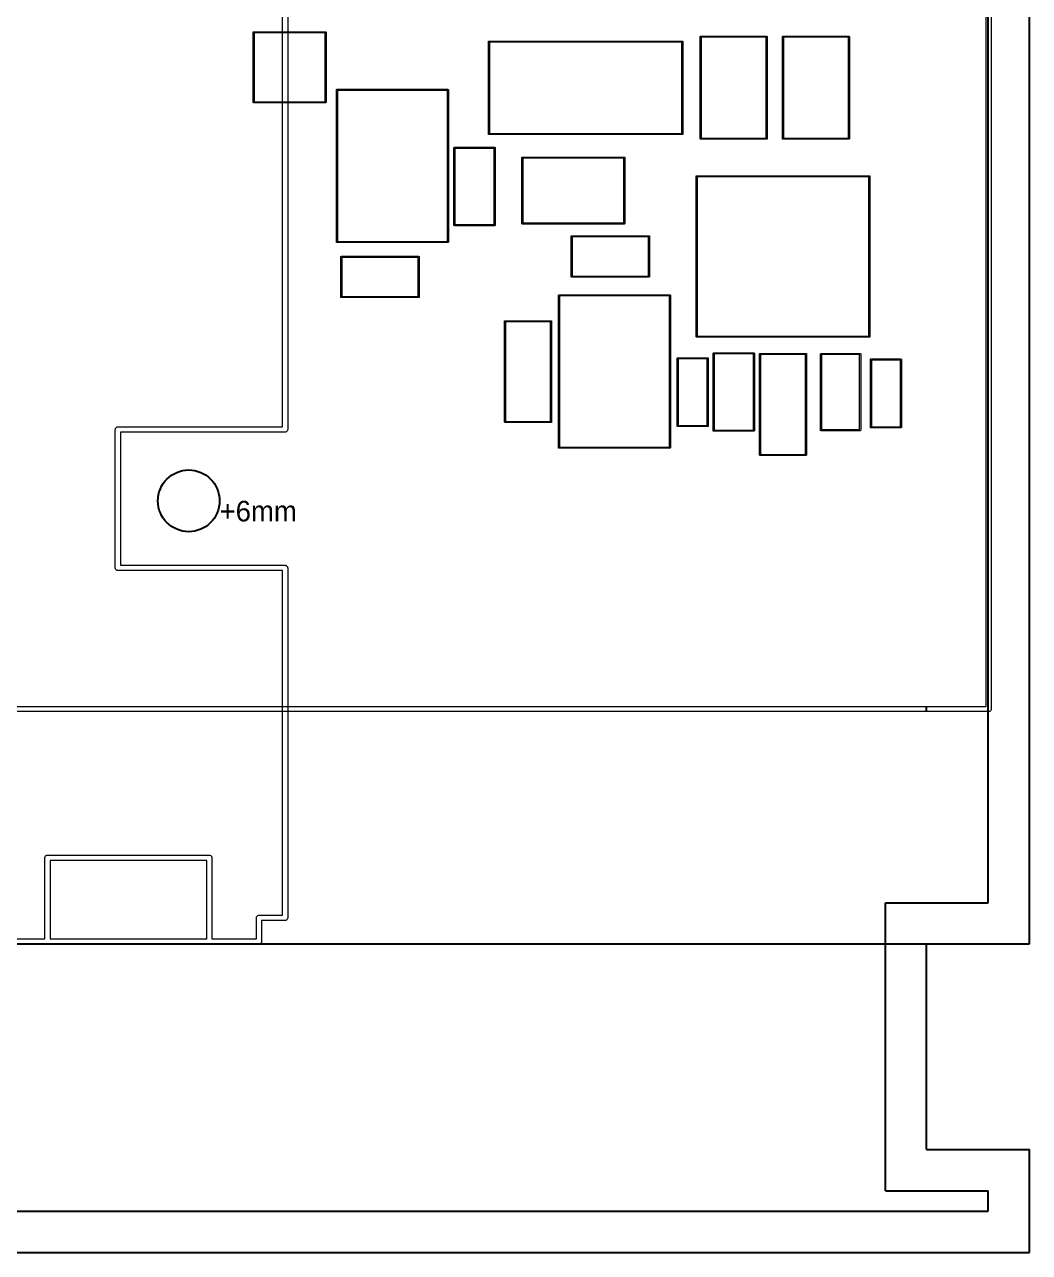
# Model space of a CAD drawing. Header units: millimetres. Extents: x -66 to 66, y -58 to 43.
# Drawn here: x 17.1 to 66, y -58 to 1.7 of the extents above; entities that cross this region are included whole.
import ezdxf

# ---------------------------------------------------------------- set-up
doc = ezdxf.new("R2010")
doc.units = ezdxf.units.MM
doc.layers.get('0').update_dxf_attribs({"lineweight": 25, "true_color": 0xffffff})
for name, color, linetype, lineweight, true_color in [('cotes', 30, 'Continuous', 25, 0xff7f00), ('extrude', 94, 'Continuous', 25, 0x008000), ('PCB', 1, 'Continuous', 5, 0xff0000)]:
    doc.layers.add(name, color=color, linetype=linetype, lineweight=lineweight, true_color=true_color)
doc.styles.add('textstyle1', font='')
doc.styles.get('textstyle1').set_extended_font_data('URW Bookman L')

msp = doc.modelspace()

# ---------------------------------------------------------------- linework, layer by layer
for p, q in [((66, -43), (66, 43)), ((61, -31.697), (61, -31.443)), ((-66, -43), (66, -43)), ((61, -53), (61, -43)), ((61, -53), (66, -53)), ((66, -58), (66, -53)), ((-66, -58), (66, -58))]:
    msp.add_line(p, q)
msp.add_circle((25.115805, -21.45), 1.5)
at = {"layer": 'extrude'}
for p, q in [((64, -41), (64, 41)), ((59, -41), (64, -41)), ((59, -55), (59, -41)), ((59, -55), (64, -55)), ((64, -56), (64, -55)), ((-64, -56), (64, -56))]:
    msp.add_line(p, q, dxfattribs=at)
at = {"layer": 'PCB'}
for p, q in [((63.890305, -31.443), (63.890305, 19.9095)), ((63.890305, -31.443), (63.890305, 19.9095)), ((64.144305, 20.0303), (64.144305, -31.5638)), ((64.144305, 20.0303), (64.144305, -31.5638)), ((29.925805, 16.1758), (29.925805, -17.9748)), ((29.671805, -17.854), (29.671805, 16.055)), ((28.242205, 1.3365), (28.242305, 1.33772)), ((28.242305, 1.33528), (28.242205, 1.3365)), ((28.242305, 1.33772), (28.242705, 1.3414)), ((28.242305, 1.33772), (28.242305, 1.33772)), ((28.242305, -2.06228), (28.242305, 1.33528)), ((28.242705, 1.3414), (28.244105, 1.34611)), ((28.244105, 1.34611), (28.246405, 1.35046)), ((28.246405, 1.35046), (28.249505, 1.35426)), ((28.249505, 1.35426), (28.253305, 1.35739)), ((28.253305, 1.35739), (28.257705, 1.35971)), ((28.257705, 1.35971), (28.262405, 1.36114)), ((28.262405, 1.36114), (28.267305, 1.36162)), ((28.267305, 1.36162), (28.268505, 1.3615)), ((28.268505, 1.3615), (31.766105, 1.3615)), ((31.742305, 1.3115), (28.292305, 1.3115)), ((28.292305, 1.3115), (28.292305, -2.0385)), ((31.742305, -2.0385), (31.742305, 1.3115)), ((31.766105, 1.3615), (31.767305, 1.36162)), ((31.767305, 1.36162), (31.768505, 1.3615)), ((31.768505, 1.3615), (31.768505, 1.3615)), ((31.768505, 1.3615), (31.772205, 1.36114)), ((31.772205, 1.36114), (31.776905, 1.35971)), ((31.776905, 1.35971), (31.781305, 1.35739)), ((31.781305, 1.35739), (31.785105, 1.35426)), ((31.785105, 1.35426), (31.788205, 1.35046)), ((31.788205, 1.35046), (31.790505, 1.34611)), ((31.790505, 1.34611), (31.791905, 1.3414)), ((31.791905, 1.3414), (31.792405, 1.3365)), ((31.792405, 1.3365), (31.792305, 1.33528)), ((31.792305, 1.33528), (31.792305, -2.06228)), ((39.692205, 0.8865), (39.692305, 0.88772)), ((39.692305, 0.88528), (39.692205, 0.8865)), ((39.692305, 0.88772), (39.692705, 0.8914)), ((39.692305, 0.88772), (39.692305, 0.88772)), ((39.692305, -3.61228), (39.692305, 0.88528)), ((39.692705, 0.8914), (39.694105, 0.89611)), ((39.694105, 0.89611), (39.696405, 0.90046)), ((39.696405, 0.90046), (39.699505, 0.90426)), ((39.699505, 0.90426), (39.703305, 0.90739)), ((39.703305, 0.90739), (39.707705, 0.90971)), ((39.707705, 0.90971), (39.712405, 0.91114)), ((39.712405, 0.91114), (39.717305, 0.91162)), ((39.717305, 0.91162), (39.718505, 0.9115)), ((39.718505, 0.9115), (49.116105, 0.9115)), ((49.092305, 0.8615), (39.742305, 0.8615)), ((39.742305, 0.8615), (39.742305, -3.5885)), ((49.092305, -3.5885), (49.092305, 0.8615)), ((49.116105, 0.9115), (49.117305, 0.91162)), ((49.117305, 0.91162), (49.118505, 0.9115)), ((49.118505, 0.9115), (49.118505, 0.9115)), ((49.118505, 0.9115), (49.122205, 0.91114)), ((49.122205, 0.91114), (49.126905, 0.90971)), ((49.126905, 0.90971), (49.131305, 0.90739)), ((49.131305, 0.90739), (49.135105, 0.90426)), ((49.135105, 0.90426), (49.138205, 0.90046)), ((49.138205, 0.90046), (49.140505, 0.89611)), ((49.140505, 0.89611), (49.141905, 0.8914)), ((49.141905, 0.8914), (49.142405, 0.8865)), ((49.142405, 0.8865), (49.142305, 0.88528)), ((49.142305, 0.88528), (49.142305, -3.61228)), ((49.992205, 1.1165), (49.992305, 1.11772)), ((49.992305, 1.11528), (49.992205, 1.1165)), ((49.992305, 1.11772), (49.992705, 1.1214)), ((49.992305, 1.11772), (49.992305, 1.11772)), ((49.992305, -3.84228), (49.992305, 1.11528)), ((49.992705, 1.1214), (49.994105, 1.12611)), ((49.994105, 1.12611), (49.996405, 1.13046)), ((49.996405, 1.13046), (49.999505, 1.13426)), ((49.999505, 1.13426), (50.003305, 1.13739)), ((50.003305, 1.13739), (50.007705, 1.13971)), ((50.007705, 1.13971), (50.012405, 1.14114)), ((50.012405, 1.14114), (50.017305, 1.14162)), ((50.017305, 1.14162), (50.018505, 1.1415)), ((50.018505, 1.1415), (53.216105, 1.1415)), ((53.192305, 1.0915), (50.042305, 1.0915)), ((50.042305, 1.0915), (50.042305, -3.8185)), ((53.192305, -3.8185), (53.192305, 1.0915)), ((53.216105, 1.1415), (53.217305, 1.14162)), ((53.217305, 1.14162), (53.218505, 1.1415)), ((53.218505, 1.1415), (53.218505, 1.1415)), ((53.218505, 1.1415), (53.222205, 1.14114)), ((53.222205, 1.14114), (53.226905, 1.13971)), ((53.226905, 1.13971), (53.231305, 1.13739)), ((53.231305, 1.13739), (53.235105, 1.13426)), ((53.235105, 1.13426), (53.238205, 1.13046)), ((53.238205, 1.13046), (53.240505, 1.12611)), ((53.240505, 1.12611), (53.241905, 1.1214)), ((53.241905, 1.1214), (53.242405, 1.1165)), ((53.242405, 1.1165), (53.242305, 1.11528)), ((53.242305, 1.11528), (53.242305, -3.84228)), ((53.992205, 1.1165), (53.992305, 1.11772)), ((53.992305, 1.11528), (53.992205, 1.1165)), ((53.992305, 1.11772), (53.992705, 1.1214)), ((53.992305, 1.11772), (53.992305, 1.11772)), ((53.992305, -3.84228), (53.992305, 1.11528)), ((53.992705, 1.1214), (53.994105, 1.12611)), ((53.994105, 1.12611), (53.996405, 1.13046)), ((53.996405, 1.13046), (53.999505, 1.13426)), ((53.999505, 1.13426), (54.003305, 1.13739)), ((54.003305, 1.13739), (54.007705, 1.13971)), ((54.007705, 1.13971), (54.012405, 1.14114)), ((54.012405, 1.14114), (54.017305, 1.14162)), ((54.017305, 1.14162), (54.018505, 1.1415)), ((54.018505, 1.1415), (57.216105, 1.1415)), ((57.192305, 1.0915), (54.042305, 1.0915)), ((54.042305, 1.0915), (54.042305, -3.8185)), ((57.192305, -3.8185), (57.192305, 1.0915)), ((57.216105, 1.1415), (57.217305, 1.14162)), ((57.217305, 1.14162), (57.218505, 1.1415)), ((57.218505, 1.1415), (57.218505, 1.1415)), ((57.218505, 1.1415), (57.222205, 1.14114)), ((57.222205, 1.14114), (57.226905, 1.13971)), ((57.226905, 1.13971), (57.231305, 1.13739)), ((57.231305, 1.13739), (57.235105, 1.13426)), ((57.235105, 1.13426), (57.238205, 1.13046)), ((57.238205, 1.13046), (57.240505, 1.12611)), ((57.240505, 1.12611), (57.241905, 1.1214)), ((57.241905, 1.1214), (57.242405, 1.1165)), ((57.242405, 1.1165), (57.242305, 1.11528)), ((57.242305, 1.11528), (57.242305, -3.84228)), ((32.292205, -1.4635), (32.292305, -1.46228)), ((32.292305, -1.46472), (32.292205, -1.4635)), ((32.292305, -1.46228), (32.292705, -1.4586)), ((32.292305, -8.86228), (32.292305, -1.46472)), ((32.292705, -1.4586), (32.294105, -1.45389)), ((32.294105, -1.45389), (32.296405, -1.44954)), ((32.296405, -1.44954), (32.299505, -1.44574)), ((32.299505, -1.44574), (32.303305, -1.44261)), ((32.303305, -1.44261), (32.307705, -1.44029)), ((32.307705, -1.44029), (32.312405, -1.43886)), ((32.312405, -1.43886), (32.317305, -1.43838)), ((32.317305, -1.43838), (32.318505, -1.4385)), ((32.318505, -1.4385), (37.716105, -1.4385)), ((37.692305, -1.4885), (32.342305, -1.4885)), ((32.342305, -1.4885), (32.342305, -8.8385)), ((37.692305, -8.8385), (37.692305, -1.4885)), ((37.716105, -1.4385), (37.717305, -1.43838)), ((37.717305, -1.43838), (37.722205, -1.43886)), ((37.722205, -1.43886), (37.726905, -1.44029)), ((37.726905, -1.44029), (37.731305, -1.44261)), ((37.731305, -1.44261), (37.735105, -1.44574)), ((37.735105, -1.44574), (37.738205, -1.44954)), ((37.738205, -1.44954), (37.740505, -1.45389)), ((37.740505, -1.45389), (37.741905, -1.4586)), ((37.741905, -1.4586), (37.742305, -1.46228)), ((37.742305, -1.46228), (37.742305, -1.46228)), ((37.742305, -1.46228), (37.742405, -1.4635)), ((37.742405, -1.4635), (37.742305, -1.46472)), ((37.742305, -1.46472), (37.742305, -8.86228)), ((28.242205, -2.0635), (28.242305, -2.06228)), ((28.242305, -2.06472), (28.242205, -2.0635)), ((28.242705, -2.0684), (28.242305, -2.06472)), ((28.242305, -2.06472), (28.242305, -2.06472)), ((28.244105, -2.07311), (28.242705, -2.0684)), ((28.246405, -2.07746), (28.244105, -2.07311)), ((28.249505, -2.08126), (28.246405, -2.07746)), ((28.253305, -2.08439), (28.249505, -2.08126)), ((28.257705, -2.08671), (28.253305, -2.08439)), ((28.262405, -2.08814), (28.257705, -2.08671)), ((28.267305, -2.08862), (28.262405, -2.08814)), ((28.268505, -2.0885), (28.267305, -2.08862)), ((31.766105, -2.0885), (28.268505, -2.0885)), ((28.292305, -2.0385), (31.742305, -2.0385)), ((31.767305, -2.08862), (31.766105, -2.0885)), ((31.772205, -2.08814), (31.767305, -2.08862)), ((31.776905, -2.08671), (31.772205, -2.08814)), ((31.781305, -2.08439), (31.776905, -2.08671)), ((31.785105, -2.08126), (31.781305, -2.08439)), ((31.788205, -2.07746), (31.785105, -2.08126)), ((31.790505, -2.07311), (31.788205, -2.07746)), ((31.791905, -2.0684), (31.790505, -2.07311)), ((31.792405, -2.0635), (31.791905, -2.0684)), ((31.792305, -2.06228), (31.792405, -2.0635)), ((39.692205, -3.6135), (39.692305, -3.61228)), ((39.692305, -3.61472), (39.692205, -3.6135)), ((39.692705, -3.6184), (39.692305, -3.61472)), ((39.692305, -3.61472), (39.692305, -3.61472)), ((39.694105, -3.62311), (39.692705, -3.6184)), ((39.696405, -3.62746), (39.694105, -3.62311)), ((39.699505, -3.63126), (39.696405, -3.62746)), ((39.703305, -3.63439), (39.699505, -3.63126)), ((39.707705, -3.63671), (39.703305, -3.63439)), ((39.712405, -3.63814), (39.707705, -3.63671)), ((39.717305, -3.63862), (39.712405, -3.63814)), ((39.718505, -3.6385), (39.717305, -3.63862)), ((49.116105, -3.6385), (39.718505, -3.6385)), ((39.742305, -3.5885), (49.092305, -3.5885)), ((49.117305, -3.63862), (49.116105, -3.6385)), ((49.122205, -3.63814), (49.117305, -3.63862)), ((49.126905, -3.63671), (49.122205, -3.63814)), ((49.131305, -3.63439), (49.126905, -3.63671)), ((49.135105, -3.63126), (49.131305, -3.63439)), ((49.138205, -3.62746), (49.135105, -3.63126)), ((49.140505, -3.62311), (49.138205, -3.62746)), ((49.141905, -3.6184), (49.140505, -3.62311)), ((49.142405, -3.6135), (49.141905, -3.6184)), ((49.142305, -3.61228), (49.142405, -3.6135)), ((49.992205, -3.8435), (49.992305, -3.84228)), ((49.992305, -3.84472), (49.992205, -3.8435)), ((49.992705, -3.8484), (49.992305, -3.84472)), ((49.992305, -3.84472), (49.992305, -3.84472)), ((49.994105, -3.85311), (49.992705, -3.8484)), ((49.996405, -3.85746), (49.994105, -3.85311)), ((49.999505, -3.86126), (49.996405, -3.85746)), ((50.003305, -3.86439), (49.999505, -3.86126)), ((50.007705, -3.86671), (50.003305, -3.86439)), ((50.012405, -3.86814), (50.007705, -3.86671)), ((50.017305, -3.86862), (50.012405, -3.86814)), ((50.018505, -3.8685), (50.017305, -3.86862)), ((53.216105, -3.8685), (50.018505, -3.8685)), ((50.042305, -3.8185), (53.192305, -3.8185)), ((53.217305, -3.86862), (53.216105, -3.8685)), ((53.222205, -3.86814), (53.217305, -3.86862)), ((53.226905, -3.86671), (53.222205, -3.86814)), ((53.231305, -3.86439), (53.226905, -3.86671)), ((53.235105, -3.86126), (53.231305, -3.86439)), ((53.238205, -3.85746), (53.235105, -3.86126)), ((53.240505, -3.85311), (53.238205, -3.85746)), ((53.241905, -3.8484), (53.240505, -3.85311)), ((53.242405, -3.8435), (53.241905, -3.8484)), ((53.242305, -3.84228), (53.242405, -3.8435)), ((53.992205, -3.8435), (53.992305, -3.84228)), ((53.992305, -3.84472), (53.992205, -3.8435)), ((53.992705, -3.8484), (53.992305, -3.84472)), ((53.992305, -3.84472), (53.992305, -3.84472)), ((53.994105, -3.85311), (53.992705, -3.8484)), ((53.996405, -3.85746), (53.994105, -3.85311)), ((53.999505, -3.86126), (53.996405, -3.85746)), ((54.003305, -3.86439), (53.999505, -3.86126)), ((54.007705, -3.86671), (54.003305, -3.86439)), ((54.012405, -3.86814), (54.007705, -3.86671)), ((54.017305, -3.86862), (54.012405, -3.86814)), ((54.018505, -3.8685), (54.017305, -3.86862)), ((57.216105, -3.8685), (54.018505, -3.8685)), ((54.042305, -3.8185), (57.192305, -3.8185)), ((57.217305, -3.86862), (57.216105, -3.8685)), ((57.222205, -3.86814), (57.217305, -3.86862)), ((57.226905, -3.86671), (57.222205, -3.86814)), ((57.231305, -3.86439), (57.226905, -3.86671)), ((57.235105, -3.86126), (57.231305, -3.86439)), ((57.238205, -3.85746), (57.235105, -3.86126)), ((57.240505, -3.85311), (57.238205, -3.85746)), ((57.241905, -3.8484), (57.240505, -3.85311)), ((57.242405, -3.8435), (57.241905, -3.8484)), ((57.242305, -3.84228), (57.242405, -3.8435)), ((38.012205, -4.2835), (38.012305, -4.282283)), ((38.012305, -4.284718), (38.012205, -4.2835)), ((38.012305, -4.282282), (38.012705, -4.278599)), ((38.012305, -4.282283), (38.012305, -4.282282)), ((38.012305, -8.04228), (38.012305, -4.284718)), ((38.012705, -4.278599), (38.014105, -4.273887)), ((38.014105, -4.273887), (38.016405, -4.269544)), ((38.016405, -4.269544), (38.019505, -4.265737)), ((38.019505, -4.265737), (38.023305, -4.262613)), ((38.023305, -4.262613), (38.027705, -4.260292)), ((38.027705, -4.260292), (38.032405, -4.258863)), ((38.032405, -4.258863), (38.037305, -4.25838)), ((38.037305, -4.25838), (38.038505, -4.2585)), ((38.038505, -4.2585), (39.996105, -4.2585)), ((39.972305, -4.308499), (38.062305, -4.3085)), ((38.062305, -4.3085), (38.062305, -8.0185)), ((39.972305, -8.0185), (39.972305, -4.308499)), ((39.996105, -4.2585), (39.997305, -4.25838)), ((39.997305, -4.25838), (39.998505, -4.2585)), ((39.998505, -4.2585), (39.998505, -4.2585)), ((39.998505, -4.2585), (40.002205, -4.258863)), ((40.002205, -4.258863), (40.006905, -4.260292)), ((40.006905, -4.260292), (40.011305, -4.262613)), ((40.011305, -4.262613), (40.015105, -4.265737)), ((40.015105, -4.265737), (40.018205, -4.269544)), ((40.018205, -4.269544), (40.020505, -4.273887)), ((40.020505, -4.273887), (40.021905, -4.278599)), ((40.021905, -4.278599), (40.022405, -4.2835)), ((40.022405, -4.2835), (40.022305, -4.284717)), ((40.022305, -4.284717), (40.022305, -8.04228)), ((41.312205, -4.7635), (41.312305, -4.762283)), ((41.312305, -4.764718), (41.312205, -4.7635)), ((41.312305, -4.762282), (41.312705, -4.758599)), ((41.312305, -4.762283), (41.312305, -4.762282)), ((41.312305, -7.96228), (41.312305, -4.764718)), ((41.312705, -4.758599), (41.314105, -4.753887)), ((41.314105, -4.753887), (41.316405, -4.749544)), ((41.316405, -4.749544), (41.319505, -4.745737)), ((41.319505, -4.745737), (41.323305, -4.742613)), ((41.323305, -4.742613), (41.327705, -4.740292)), ((41.327705, -4.740292), (41.332405, -4.738863)), ((41.332405, -4.738863), (41.337305, -4.73838)), ((41.337305, -4.73838), (41.338505, -4.7385)), ((41.338505, -4.7385), (46.296105, -4.7385)), ((46.296105, -4.7385), (46.297305, -4.73838)), ((46.297305, -4.73838), (46.298505, -4.7385)), ((46.298505, -4.7385), (46.298505, -4.7385)), ((46.298505, -4.7385), (46.302205, -4.738863)), ((46.302205, -4.738863), (46.306905, -4.740292)), ((46.306905, -4.740292), (46.311305, -4.742613)), ((46.311305, -4.742613), (46.315105, -4.745737)), ((46.315105, -4.745737), (46.318205, -4.749544)), ((46.318205, -4.749544), (46.320505, -4.753887)), ((46.320505, -4.753887), (46.321905, -4.758599)), ((46.321905, -4.758599), (46.322405, -4.7635)), ((46.322405, -4.7635), (46.322305, -4.764717)), ((46.322305, -4.764717), (46.322305, -7.96228)), ((46.272305, -4.788499), (41.362305, -4.7885)), ((41.362305, -4.7885), (41.362305, -7.9385)), ((46.272305, -7.9385), (46.272305, -4.788499)), ((49.792205, -5.6635), (49.792305, -5.662282)), ((49.792305, -5.664717), (49.792205, -5.6635)), ((49.792305, -5.662282), (49.792705, -5.658599)), ((49.792305, -13.46228), (49.792305, -5.664717)), ((49.792705, -5.658599), (49.794105, -5.653887)), ((49.794105, -5.653887), (49.796405, -5.649544)), ((49.796405, -5.649544), (49.799505, -5.645737)), ((49.799505, -5.645737), (49.803305, -5.642613)), ((49.803305, -5.642613), (49.807705, -5.640292)), ((49.807705, -5.640292), (49.812405, -5.638863)), ((49.812405, -5.638863), (49.817305, -5.63838)), ((49.817305, -5.63838), (49.818505, -5.6385)), ((49.818505, -5.6385), (58.216105, -5.6385)), ((58.192305, -5.6885), (49.842305, -5.688499)), ((49.842305, -5.688499), (49.842305, -13.4385)), ((58.192305, -13.4385), (58.192305, -5.6885)), ((58.216105, -5.6385), (58.217305, -5.63838)), ((58.217305, -5.63838), (58.222205, -5.638863)), ((58.222205, -5.638863), (58.226905, -5.640292)), ((58.226905, -5.640292), (58.231305, -5.642613)), ((58.231305, -5.642613), (58.235105, -5.645737)), ((58.235105, -5.645737), (58.238205, -5.649544)), ((58.238205, -5.649544), (58.240505, -5.653887)), ((58.240505, -5.653887), (58.241905, -5.658599)), ((58.241905, -5.658599), (58.242305, -5.662282)), ((58.242305, -5.662282), (58.242305, -5.662283)), ((58.242305, -5.662283), (58.242405, -5.6635)), ((58.242405, -5.6635), (58.242305, -5.664718)), ((58.242305, -5.664718), (58.242305, -13.46228)), ((38.012205, -8.0435), (38.012305, -8.04228)), ((38.012305, -8.04472), (38.012205, -8.0435)), ((38.012705, -8.0484), (38.012305, -8.04472)), ((38.012305, -8.04472), (38.012305, -8.04472)), ((38.014105, -8.05311), (38.012705, -8.0484)), ((38.016405, -8.05746), (38.014105, -8.05311)), ((38.019505, -8.06126), (38.016405, -8.05746)), ((38.023305, -8.06439), (38.019505, -8.06126)), ((38.027705, -8.06671), (38.023305, -8.06439)), ((38.032405, -8.06814), (38.027705, -8.06671)), ((38.037305, -8.06862), (38.032405, -8.06814)), ((38.038505, -8.0685), (38.037305, -8.06862)), ((39.996105, -8.0685), (38.038505, -8.0685)), ((38.062305, -8.0185), (39.972305, -8.0185)), ((39.997305, -8.06862), (39.996105, -8.0685)), ((40.002205, -8.06814), (39.997305, -8.06862)), ((40.006905, -8.06671), (40.002205, -8.06814)), ((40.011305, -8.06439), (40.006905, -8.06671)), ((40.015105, -8.06126), (40.011305, -8.06439)), ((40.018205, -8.05746), (40.015105, -8.06126)), ((40.020505, -8.05311), (40.018205, -8.05746)), ((40.021905, -8.0484), (40.020505, -8.05311)), ((40.022405, -8.0435), (40.021905, -8.0484)), ((40.022305, -8.04228), (40.022405, -8.0435)), ((41.312205, -7.9635), (41.312305, -7.96228)), ((41.312305, -7.96472), (41.312205, -7.9635)), ((41.312705, -7.9684), (41.312305, -7.96472)), ((41.312305, -7.96472), (41.312305, -7.96472)), ((41.314105, -7.97311), (41.312705, -7.9684)), ((41.316405, -7.97746), (41.314105, -7.97311)), ((41.319505, -7.98126), (41.316405, -7.97746)), ((41.323305, -7.98439), (41.319505, -7.98126)), ((41.327705, -7.98671), (41.323305, -7.98439)), ((41.332405, -7.98814), (41.327705, -7.98671)), ((41.337305, -7.98862), (41.332405, -7.98814)), ((41.338505, -7.9885), (41.337305, -7.98862)), ((46.296105, -7.9885), (41.338505, -7.9885)), ((41.362305, -7.9385), (46.272305, -7.9385)), ((46.297305, -7.98862), (46.296105, -7.9885)), ((46.302205, -7.98814), (46.297305, -7.98862)), ((46.306905, -7.98671), (46.302205, -7.98814)), ((46.311305, -7.98439), (46.306905, -7.98671)), ((46.315105, -7.98126), (46.311305, -7.98439)), ((46.318205, -7.97746), (46.315105, -7.98126)), ((46.320505, -7.97311), (46.318205, -7.97746)), ((46.321905, -7.9684), (46.320505, -7.97311)), ((46.322405, -7.9635), (46.321905, -7.9684)), ((46.322305, -7.96228), (46.322405, -7.9635)), ((32.292205, -8.8635), (32.292305, -8.86228)), ((32.292305, -8.86472), (32.292205, -8.8635)), ((32.292705, -8.8684), (32.292305, -8.86472)), ((32.294105, -8.87311), (32.292705, -8.8684)), ((32.296405, -8.87746), (32.294105, -8.87311)), ((32.299505, -8.88126), (32.296405, -8.87746)), ((32.303305, -8.88439), (32.299505, -8.88126)), ((32.307705, -8.88671), (32.303305, -8.88439)), ((32.312405, -8.88814), (32.307705, -8.88671)), ((32.317305, -8.88862), (32.312405, -8.88814)), ((32.318505, -8.8885), (32.317305, -8.88862)), ((37.716105, -8.8885), (32.318505, -8.8885)), ((32.342305, -8.8385), (37.692305, -8.8385)), ((37.717305, -8.88862), (37.716105, -8.8885)), ((37.722205, -8.88814), (37.717305, -8.88862)), ((37.726905, -8.88671), (37.722205, -8.88814)), ((37.731305, -8.88439), (37.726905, -8.88671)), ((37.735105, -8.88126), (37.731305, -8.88439)), ((37.738205, -8.87746), (37.735105, -8.88126)), ((37.740505, -8.87311), (37.738205, -8.87746)), ((37.741905, -8.8684), (37.740505, -8.87311)), ((37.742305, -8.86472), (37.741905, -8.8684)), ((37.742305, -8.86228), (37.742405, -8.8635)), ((37.742405, -8.8635), (37.742305, -8.86472)), ((37.742305, -8.86472), (37.742305, -8.86472)), ((43.712205, -8.5835), (43.712305, -8.58228)), ((43.712305, -8.58472), (43.712205, -8.5835)), ((43.712305, -8.58228), (43.712705, -8.5786)), ((43.712305, -8.58228), (43.712305, -8.58228)), ((43.712305, -10.54228), (43.712305, -8.58472)), ((43.712705, -8.5786), (43.714105, -8.57389)), ((43.714105, -8.57389), (43.716405, -8.56954)), ((43.716405, -8.56954), (43.719505, -8.56574)), ((43.719505, -8.56574), (43.723305, -8.56261)), ((43.723305, -8.56261), (43.727705, -8.56029)), ((43.727705, -8.56029), (43.732405, -8.55886)), ((43.732405, -8.55886), (43.737305, -8.55838)), ((43.737305, -8.55838), (43.738505, -8.5585)), ((43.738505, -8.5585), (47.496105, -8.5585)), ((47.472305, -8.6085), (43.762305, -8.6085)), ((43.762305, -8.6085), (43.762305, -10.5185)), ((47.472305, -10.5185), (47.472305, -8.6085)), ((47.496105, -8.5585), (47.497305, -8.55838)), ((47.497305, -8.55838), (47.498505, -8.5585)), ((47.498505, -8.5585), (47.498505, -8.5585)), ((47.498505, -8.5585), (47.502205, -8.55886)), ((47.502205, -8.55886), (47.506905, -8.56029)), ((47.506905, -8.56029), (47.511305, -8.56261)), ((47.511305, -8.56261), (47.515105, -8.56574)), ((47.515105, -8.56574), (47.518205, -8.56954)), ((47.518205, -8.56954), (47.520505, -8.57389)), ((47.520505, -8.57389), (47.521905, -8.5786)), ((47.521905, -8.5786), (47.522405, -8.5835)), ((47.522405, -8.5835), (47.522305, -8.58472)), ((47.522305, -8.58472), (47.522305, -10.54228)), ((32.512205, -9.5835), (32.512305, -9.58228)), ((32.512305, -9.58472), (32.512205, -9.5835)), ((32.512305, -9.58228), (32.512705, -9.5786)), ((32.512305, -9.58228), (32.512305, -9.58228)), ((32.512305, -11.54228), (32.512305, -9.58472)), ((32.512705, -9.5786), (32.514105, -9.57389)), ((32.514105, -9.57389), (32.516405, -9.56954)), ((32.516405, -9.56954), (32.519505, -9.56574)), ((32.519505, -9.56574), (32.523305, -9.56261)), ((32.523305, -9.56261), (32.527705, -9.56029)), ((32.527705, -9.56029), (32.532405, -9.55886)), ((32.532405, -9.55886), (32.537305, -9.55838)), ((32.537305, -9.55838), (32.538505, -9.5585)), ((32.538505, -9.5585), (36.296105, -9.5585)), ((36.272305, -9.6085), (32.562305, -9.6085)), ((32.562305, -9.6085), (32.562305, -11.5185)), ((36.272305, -11.5185), (36.272305, -9.6085)), ((36.296105, -9.5585), (36.297305, -9.55838)), ((36.297305, -9.55838), (36.298505, -9.5585)), ((36.298505, -9.5585), (36.298505, -9.5585)), ((36.298505, -9.5585), (36.302205, -9.55886)), ((36.302205, -9.55886), (36.306905, -9.56029)), ((36.306905, -9.56029), (36.311305, -9.56261)), ((36.311305, -9.56261), (36.315105, -9.56574)), ((36.315105, -9.56574), (36.318205, -9.56954)), ((36.318205, -9.56954), (36.320505, -9.57389)), ((36.320505, -9.57389), (36.321905, -9.5786)), ((36.321905, -9.5786), (36.322405, -9.5835)), ((36.322405, -9.5835), (36.322305, -9.58472)), ((36.322305, -9.58472), (36.322305, -11.54228)), ((43.712205, -10.5435), (43.712305, -10.54228)), ((43.712305, -10.54472), (43.712205, -10.5435)), ((43.712705, -10.5484), (43.712305, -10.54472)), ((43.712305, -10.54472), (43.712305, -10.54472)), ((43.714105, -10.55311), (43.712705, -10.5484)), ((43.716405, -10.55746), (43.714105, -10.55311)), ((43.719505, -10.56126), (43.716405, -10.55746)), ((43.723305, -10.56439), (43.719505, -10.56126)), ((43.727705, -10.56671), (43.723305, -10.56439)), ((43.732405, -10.56814), (43.727705, -10.56671)), ((43.737305, -10.56862), (43.732405, -10.56814)), ((43.738505, -10.5685), (43.737305, -10.56862)), ((47.496105, -10.5685), (43.738505, -10.5685)), ((43.762305, -10.5185), (47.472305, -10.5185)), ((47.497305, -10.56862), (47.496105, -10.5685)), ((47.502205, -10.56814), (47.497305, -10.56862)), ((47.506905, -10.56671), (47.502205, -10.56814)), ((47.511305, -10.56439), (47.506905, -10.56671)), ((47.515105, -10.56126), (47.511305, -10.56439)), ((47.518205, -10.55746), (47.515105, -10.56126)), ((47.520505, -10.55311), (47.518205, -10.55746)), ((47.521905, -10.5484), (47.520505, -10.55311)), ((47.522405, -10.5435), (47.521905, -10.5484)), ((47.522305, -10.54228), (47.522405, -10.5435)), ((32.512205, -11.5435), (32.512305, -11.54228)), ((32.512305, -11.54472), (32.512205, -11.5435)), ((32.512705, -11.5484), (32.512305, -11.54472)), ((32.512305, -11.54472), (32.512305, -11.54472)), ((32.514105, -11.55311), (32.512705, -11.5484)), ((32.516405, -11.55746), (32.514105, -11.55311)), ((32.519505, -11.56126), (32.516405, -11.55746)), ((32.523305, -11.56439), (32.519505, -11.56126)), ((32.527705, -11.56671), (32.523305, -11.56439)), ((32.532405, -11.56814), (32.527705, -11.56671)), ((32.537305, -11.56862), (32.532405, -11.56814)), ((32.538505, -11.5685), (32.537305, -11.56862)), ((36.296105, -11.5685), (32.538505, -11.5685)), ((32.562305, -11.5185), (36.272305, -11.5185)), ((36.297305, -11.56862), (36.296105, -11.5685)), ((36.302205, -11.56814), (36.297305, -11.56862)), ((36.306905, -11.56671), (36.302205, -11.56814)), ((36.311305, -11.56439), (36.306905, -11.56671)), ((36.315105, -11.56126), (36.311305, -11.56439)), ((36.318205, -11.55746), (36.315105, -11.56126)), ((36.320505, -11.55311), (36.318205, -11.55746)), ((36.321905, -11.5484), (36.320505, -11.55311)), ((36.322405, -11.5435), (36.321905, -11.5484)), ((36.322305, -11.54228), (36.322405, -11.5435)), ((43.092205, -11.4635), (43.092305, -11.46228)), ((43.092305, -11.46472), (43.092205, -11.4635)), ((43.092305, -11.46228), (43.092705, -11.4586)), ((43.092305, -18.8623), (43.092305, -11.46472)), ((43.092705, -11.4586), (43.094105, -11.45389)), ((43.094105, -11.45389), (43.096405, -11.44954)), ((43.096405, -11.44954), (43.099505, -11.44574)), ((43.099505, -11.44574), (43.103305, -11.44261)), ((43.103305, -11.44261), (43.107705, -11.44029)), ((43.107705, -11.44029), (43.112405, -11.43886)), ((43.112405, -11.43886), (43.117305, -11.43838)), ((43.117305, -11.43838), (43.118505, -11.4385)), ((43.118505, -11.4385), (48.516105, -11.4385)), ((48.492305, -11.4885), (43.142305, -11.4885)), ((43.142305, -11.4885), (43.142305, -18.8385)), ((48.492305, -18.8385), (48.492305, -11.4885)), ((48.516105, -11.4385), (48.517305, -11.43838)), ((48.517305, -11.43838), (48.522205, -11.43886)), ((48.522205, -11.43886), (48.526905, -11.44029)), ((48.526905, -11.44029), (48.531305, -11.44261)), ((48.531305, -11.44261), (48.535105, -11.44574)), ((48.535105, -11.44574), (48.538205, -11.44954)), ((48.538205, -11.44954), (48.540505, -11.45389)), ((48.540505, -11.45389), (48.541905, -11.4586)), ((48.541905, -11.4586), (48.542305, -11.46228)), ((48.542305, -11.46228), (48.542305, -11.46228)), ((48.542305, -11.46228), (48.542405, -11.4635)), ((48.542405, -11.4635), (48.542305, -11.46472)), ((48.542305, -11.46472), (48.542305, -18.8623)), ((40.472205, -12.7135), (40.472305, -12.71228)), ((40.472305, -12.71472), (40.472205, -12.7135)), ((40.472305, -12.71228), (40.472705, -12.7086)), ((40.472305, -12.71228), (40.472305, -12.71228)), ((40.472305, -17.6123), (40.472305, -12.71472)), ((40.472705, -12.7086), (40.474105, -12.70389)), ((40.474105, -12.70389), (40.476405, -12.69954)), ((40.476405, -12.69954), (40.479505, -12.69574)), ((40.479505, -12.69574), (40.483305, -12.69261)), ((40.483305, -12.69261), (40.487705, -12.69029)), ((40.487705, -12.69029), (40.492405, -12.68886)), ((40.492405, -12.68886), (40.497305, -12.68838)), ((40.497305, -12.68838), (40.498505, -12.6885)), ((40.498505, -12.6885), (42.736105, -12.6885)), ((42.712305, -12.7385), (40.522305, -12.7385)), ((40.522305, -12.7385), (40.522305, -17.5885)), ((42.712305, -17.5885), (42.712305, -12.7385)), ((42.736105, -12.6885), (42.737305, -12.68838)), ((42.737305, -12.68838), (42.738505, -12.6885)), ((42.738505, -12.6885), (42.738505, -12.6885)), ((42.738505, -12.6885), (42.742205, -12.68886)), ((42.742205, -12.68886), (42.746905, -12.69029)), ((42.746905, -12.69029), (42.751305, -12.69261)), ((42.751305, -12.69261), (42.755105, -12.69574)), ((42.755105, -12.69574), (42.758205, -12.69954)), ((42.758205, -12.69954), (42.760505, -12.70389)), ((42.760505, -12.70389), (42.761905, -12.7086)), ((42.761905, -12.7086), (42.762405, -12.7135)), ((42.762405, -12.7135), (42.762305, -12.71472)), ((42.762305, -12.71472), (42.762305, -17.6123)), ((49.792205, -13.4635), (49.792305, -13.46228)), ((49.792305, -13.46472), (49.792205, -13.4635)), ((49.792705, -13.4684), (49.792305, -13.46472)), ((49.794105, -13.47311), (49.792705, -13.4684)), ((49.796405, -13.47746), (49.794105, -13.47311)), ((49.799505, -13.48126), (49.796405, -13.47746)), ((49.803305, -13.48439), (49.799505, -13.48126)), ((49.807705, -13.48671), (49.803305, -13.48439)), ((49.812405, -13.48814), (49.807705, -13.48671)), ((49.817305, -13.48862), (49.812405, -13.48814)), ((49.818505, -13.4885), (49.817305, -13.48862)), ((58.216105, -13.4885), (49.818505, -13.4885)), ((49.842305, -13.4385), (58.192305, -13.4385)), ((58.217305, -13.48862), (58.216105, -13.4885)), ((58.222205, -13.48814), (58.217305, -13.48862)), ((58.226905, -13.48671), (58.222205, -13.48814)), ((58.231305, -13.48439), (58.226905, -13.48671)), ((58.235105, -13.48126), (58.231305, -13.48439)), ((58.238205, -13.47746), (58.235105, -13.48126)), ((58.240505, -13.47311), (58.238205, -13.47746)), ((58.241905, -13.4684), (58.240505, -13.47311)), ((58.242305, -13.46472), (58.241905, -13.4684)), ((58.242305, -13.46228), (58.242405, -13.4635)), ((58.242405, -13.4635), (58.242305, -13.46472)), ((58.242305, -13.46472), (58.242305, -13.46472)), ((50.612205, -14.2835), (50.612305, -14.28228)), ((50.612305, -14.28472), (50.612205, -14.2835)), ((50.612305, -14.28228), (50.612705, -14.2786)), ((50.612305, -14.28228), (50.612305, -14.28228)), ((50.612305, -18.0423), (50.612305, -14.28472)), ((50.612705, -14.2786), (50.614105, -14.27389)), ((50.614105, -14.27389), (50.616405, -14.26954)), ((50.616405, -14.26954), (50.619505, -14.26574)), ((50.619505, -14.26574), (50.623305, -14.26261)), ((50.623305, -14.26261), (50.627705, -14.26029)), ((50.627705, -14.26029), (50.632405, -14.25886)), ((50.632405, -14.25886), (50.637305, -14.25838)), ((50.637305, -14.25838), (50.638505, -14.2585)), ((50.638505, -14.2585), (52.596105, -14.2585)), ((52.572305, -14.3085), (50.662305, -14.3085)), ((50.662305, -14.3085), (50.662305, -18.0185)), ((52.572305, -18.0185), (52.572305, -14.3085)), ((52.596105, -14.2585), (52.597305, -14.25838)), ((52.597305, -14.25838), (52.598505, -14.2585)), ((52.598505, -14.2585), (52.598505, -14.2585)), ((52.598505, -14.2585), (52.602205, -14.25886)), ((52.602205, -14.25886), (52.606905, -14.26029)), ((52.606905, -14.26029), (52.611305, -14.26261)), ((52.611305, -14.26261), (52.615105, -14.26574)), ((52.615105, -14.26574), (52.618205, -14.26954)), ((52.618205, -14.26954), (52.620505, -14.27389)), ((52.620505, -14.27389), (52.621905, -14.2786)), ((52.621905, -14.2786), (52.622405, -14.2835)), ((52.622405, -14.2835), (52.622305, -14.28472)), ((52.622305, -14.28472), (52.622305, -18.0423)), ((52.872205, -14.3135), (52.872305, -14.31228)), ((52.872305, -14.31472), (52.872205, -14.3135)), ((52.872305, -14.31228), (52.872705, -14.3086)), ((52.872305, -14.31228), (52.872305, -14.31228)), ((52.872305, -19.2123), (52.872305, -14.31472)), ((52.872705, -14.3086), (52.874105, -14.30389)), ((52.874105, -14.30389), (52.876405, -14.29954)), ((52.876405, -14.29954), (52.879505, -14.29574)), ((52.879505, -14.29574), (52.883305, -14.29261)), ((52.883305, -14.29261), (52.887705, -14.29029)), ((52.887705, -14.29029), (52.892405, -14.28886)), ((52.892405, -14.28886), (52.897305, -14.28838)), ((52.897305, -14.28838), (52.898505, -14.2885)), ((52.898505, -14.2885), (55.136105, -14.2885)), ((55.136105, -14.2885), (55.137305, -14.28838)), ((55.137305, -14.28838), (55.138505, -14.2885)), ((55.138505, -14.2885), (55.138505, -14.2885)), ((55.138505, -14.2885), (55.142205, -14.28886)), ((55.142205, -14.28886), (55.146905, -14.29029)), ((55.146905, -14.29029), (55.151305, -14.29261)), ((55.151305, -14.29261), (55.155105, -14.29574)), ((55.155105, -14.29574), (55.158205, -14.29954)), ((55.158205, -14.29954), (55.160505, -14.30389)), ((55.160505, -14.30389), (55.161905, -14.3086)), ((55.161905, -14.3086), (55.162405, -14.3135)), ((55.162405, -14.3135), (55.162305, -14.31472)), ((55.162305, -14.31472), (55.162305, -19.2123)), ((55.842205, -14.3135), (55.842305, -14.31228)), ((55.842305, -14.31472), (55.842205, -14.3135)), ((55.842305, -14.31228), (55.842705, -14.3086)), ((55.842305, -14.31228), (55.842305, -14.31228)), ((55.842305, -18.0123), (55.842305, -14.31472)), ((55.842705, -14.3086), (55.844105, -14.30389)), ((55.844105, -14.30389), (55.846405, -14.29954)), ((55.846405, -14.29954), (55.849505, -14.29574)), ((55.849505, -14.29574), (55.853305, -14.29261)), ((55.853305, -14.29261), (55.857705, -14.29029)), ((55.857705, -14.29029), (55.862405, -14.28886)), ((55.862405, -14.28886), (55.867305, -14.28838)), ((55.867305, -14.28838), (55.868505, -14.2885)), ((55.868505, -14.2885), (57.766105, -14.2885)), ((57.766105, -14.2885), (57.767305, -14.28838)), ((57.767305, -14.28838), (57.768505, -14.2885)), ((57.768505, -14.2885), (57.768505, -14.2885)), ((57.768505, -14.2885), (57.772205, -14.28886)), ((57.772205, -14.28886), (57.776905, -14.29029)), ((57.776905, -14.29029), (57.781305, -14.29261)), ((57.781305, -14.29261), (57.785105, -14.29574)), ((57.785105, -14.29574), (57.788205, -14.29954)), ((57.788205, -14.29954), (57.790505, -14.30389)), ((57.790505, -14.30389), (57.791905, -14.3086)), ((57.791905, -14.3086), (57.792405, -14.3135)), ((57.792405, -14.3135), (57.792305, -14.31472)), ((57.792305, -14.31472), (57.792305, -18.0123)), ((48.862205, -14.5135), (48.862305, -14.51228)), ((48.862305, -14.51472), (48.862205, -14.5135)), ((48.862305, -14.51228), (48.862705, -14.5086)), ((48.862305, -14.51228), (48.862305, -14.51228)), ((48.862305, -17.8123), (48.862305, -14.51472)), ((48.862705, -14.5086), (48.864105, -14.50389)), ((48.864105, -14.50389), (48.866405, -14.49954)), ((48.866405, -14.49954), (48.869505, -14.49574)), ((48.869505, -14.49574), (48.873305, -14.49261)), ((48.873305, -14.49261), (48.877705, -14.49029)), ((48.877705, -14.49029), (48.882405, -14.48886)), ((48.882405, -14.48886), (48.887305, -14.48838)), ((48.887305, -14.48838), (48.888505, -14.4885)), ((48.888505, -14.4885), (50.346105, -14.4885)), ((50.322305, -14.5385), (48.912305, -14.5385)), ((48.912305, -14.5385), (48.912305, -17.7885)), ((50.322305, -17.7885), (50.322305, -14.5385)), ((50.346105, -14.4885), (50.347305, -14.48838)), ((50.347305, -14.48838), (50.348505, -14.4885)), ((50.348505, -14.4885), (50.348505, -14.4885)), ((50.348505, -14.4885), (50.352205, -14.48886)), ((50.352205, -14.48886), (50.356905, -14.49029)), ((50.356905, -14.49029), (50.361305, -14.49261)), ((50.361305, -14.49261), (50.365105, -14.49574)), ((50.365105, -14.49574), (50.368205, -14.49954)), ((50.368205, -14.49954), (50.370505, -14.50389)), ((50.370505, -14.50389), (50.371905, -14.5086)), ((50.371905, -14.5086), (50.372405, -14.5135)), ((50.372405, -14.5135), (50.372305, -14.51472)), ((50.372305, -14.51472), (50.372305, -17.8123)), ((55.112305, -14.3385), (52.922305, -14.3385)), ((52.922305, -14.3385), (52.922305, -19.1885)), ((55.112305, -19.1885), (55.112305, -14.3385)), ((57.742305, -14.3385), (55.892305, -14.3385)), ((55.892305, -14.3385), (55.892305, -17.9885)), ((57.742305, -17.9885), (57.742305, -14.3385)), ((58.262205, -14.576), (58.262305, -14.57478)), ((58.262305, -14.57722), (58.262205, -14.576)), ((58.262305, -14.57478), (58.262705, -14.5711)), ((58.262305, -14.57478), (58.262305, -14.57478)), ((58.262305, -17.8748), (58.262305, -14.57722)), ((58.262705, -14.5711), (58.264105, -14.56639)), ((58.264105, -14.56639), (58.266405, -14.56204)), ((58.266405, -14.56204), (58.269505, -14.55824)), ((58.269505, -14.55824), (58.273305, -14.55511)), ((58.273305, -14.55511), (58.277705, -14.55279)), ((58.277705, -14.55279), (58.282405, -14.55136)), ((58.282405, -14.55136), (58.287305, -14.55088)), ((58.287305, -14.55088), (58.288505, -14.551)), ((58.288505, -14.551), (59.746105, -14.551)), ((59.722305, -14.601), (58.312305, -14.601)), ((58.312305, -14.601), (58.312305, -17.851)), ((59.722305, -17.851), (59.722305, -14.601)), ((59.746105, -14.551), (59.747305, -14.55088)), ((59.747305, -14.55088), (59.748505, -14.551)), ((59.748505, -14.551), (59.748505, -14.551)), ((59.748505, -14.551), (59.752205, -14.55136)), ((59.752205, -14.55136), (59.756905, -14.55279)), ((59.756905, -14.55279), (59.761305, -14.55511)), ((59.761305, -14.55511), (59.765105, -14.55824)), ((59.765105, -14.55824), (59.768205, -14.56204)), ((59.768205, -14.56204), (59.770505, -14.56639)), ((59.770505, -14.56639), (59.771905, -14.5711)), ((59.771905, -14.5711), (59.772405, -14.576)), ((59.772405, -14.576), (59.772305, -14.57722)), ((59.772305, -14.57722), (59.772305, -17.8748)), ((21.552905, -17.9322), (21.564705, -17.9101)), ((21.564705, -17.9101), (21.580605, -17.8908)), ((21.580605, -17.8908), (21.599905, -17.8749)), ((21.599905, -17.8749), (21.622005, -17.8631)), ((21.622005, -17.8631), (21.645905, -17.8558)), ((21.645905, -17.8558), (21.670805, -17.8534)), ((21.670805, -17.8534), (21.677005, -17.854)), ((21.677005, -17.854), (29.671805, -17.854)), ((40.472205, -17.6135), (40.472305, -17.6123)), ((40.472305, -17.6147), (40.472205, -17.6135)), ((40.472705, -17.6184), (40.472305, -17.6147)), ((40.472305, -17.6147), (40.472305, -17.6147)), ((40.474105, -17.6231), (40.472705, -17.6184)), ((40.476405, -17.6275), (40.474105, -17.6231)), ((40.479505, -17.6313), (40.476405, -17.6275)), ((40.483305, -17.6344), (40.479505, -17.6313)), ((40.487705, -17.6367), (40.483305, -17.6344)), ((40.492405, -17.6381), (40.487705, -17.6367)), ((40.497305, -17.6386), (40.492405, -17.6381)), ((40.498505, -17.6385), (40.497305, -17.6386)), ((42.736105, -17.6385), (40.498505, -17.6385)), ((40.522305, -17.5885), (42.712305, -17.5885)), ((42.737305, -17.6386), (42.736105, -17.6385)), ((42.742205, -17.6381), (42.737305, -17.6386)), ((42.746905, -17.6367), (42.742205, -17.6381)), ((42.751305, -17.6344), (42.746905, -17.6367)), ((42.755105, -17.6313), (42.751305, -17.6344)), ((42.758205, -17.6275), (42.755105, -17.6313)), ((42.760505, -17.6231), (42.758205, -17.6275)), ((42.761905, -17.6184), (42.760505, -17.6231)), ((42.762405, -17.6135), (42.761905, -17.6184)), ((42.762305, -17.6123), (42.762405, -17.6135)), ((48.862205, -17.8135), (48.862305, -17.8123)), ((48.862305, -17.8147), (48.862205, -17.8135)), ((48.862705, -17.8184), (48.862305, -17.8147)), ((48.862305, -17.8147), (48.862305, -17.8147)), ((48.864105, -17.8231), (48.862705, -17.8184)), ((48.866405, -17.8275), (48.864105, -17.8231)), ((48.869505, -17.8313), (48.866405, -17.8275)), ((48.873305, -17.8344), (48.869505, -17.8313)), ((48.877705, -17.8367), (48.873305, -17.8344)), ((48.882405, -17.8381), (48.877705, -17.8367)), ((48.887305, -17.8386), (48.882405, -17.8381)), ((48.888505, -17.8385), (48.887305, -17.8386)), ((50.346105, -17.8385), (48.888505, -17.8385)), ((48.912305, -17.7885), (50.322305, -17.7885)), ((50.347305, -17.8386), (50.346105, -17.8385)), ((50.352205, -17.8381), (50.347305, -17.8386)), ((50.356905, -17.8367), (50.352205, -17.8381)), ((50.361305, -17.8344), (50.356905, -17.8367)), ((50.365105, -17.8313), (50.361305, -17.8344)), ((50.368205, -17.8275), (50.365105, -17.8313)), ((50.370505, -17.8231), (50.368205, -17.8275)), ((50.371905, -17.8184), (50.370505, -17.8231)), ((50.372405, -17.8135), (50.371905, -17.8184)), ((50.372305, -17.8123), (50.372405, -17.8135)), ((58.262205, -17.876), (58.262305, -17.8748)), ((58.262305, -17.8772), (58.262205, -17.876)), ((58.262705, -17.8809), (58.262305, -17.8772)), ((58.262305, -17.8772), (58.262305, -17.8772)), ((58.264105, -17.8856), (58.262705, -17.8809)), ((58.266405, -17.89), (58.264105, -17.8856)), ((58.269505, -17.8938), (58.266405, -17.89)), ((58.273305, -17.8969), (58.269505, -17.8938)), ((58.277705, -17.8992), (58.273305, -17.8969)), ((58.282405, -17.9006), (58.277705, -17.8992)), ((58.287305, -17.9011), (58.282405, -17.9006)), ((58.288505, -17.901), (58.287305, -17.9011)), ((59.746105, -17.901), (58.288505, -17.901)), ((58.312305, -17.851), (59.722305, -17.851)), ((59.747305, -17.9011), (59.746105, -17.901)), ((59.752205, -17.9006), (59.747305, -17.9011)), ((59.756905, -17.8992), (59.752205, -17.9006)), ((59.761305, -17.8969), (59.756905, -17.8992)), ((59.765105, -17.8938), (59.761305, -17.8969)), ((59.768205, -17.89), (59.765105, -17.8938)), ((59.770505, -17.8856), (59.768205, -17.89)), ((59.771905, -17.8809), (59.770505, -17.8856)), ((59.772405, -17.876), (59.771905, -17.8809)), ((59.772305, -17.8748), (59.772405, -17.876)), ((21.543205, -17.981), (21.543805, -17.9748)), ((21.543805, -17.9872), (21.543205, -17.981)), ((21.543805, -17.9748), (21.545605, -17.9561)), ((21.543805, -24.7058), (21.543805, -17.9872)), ((21.545605, -17.9561), (21.552905, -17.9322)), ((29.792605, -18.108), (21.797805, -18.108)), ((21.797805, -18.108), (21.797805, -24.585)), ((29.798805, -18.1086), (29.792605, -18.108)), ((29.823705, -18.1062), (29.798805, -18.1086)), ((29.847605, -18.0989), (29.823705, -18.1062)), ((29.869705, -18.0871), (29.847605, -18.0989)), ((29.889005, -18.0712), (29.869705, -18.0871)), ((29.904905, -18.0519), (29.889005, -18.0712)), ((29.916705, -18.0298), (29.904905, -18.0519)), ((29.924005, -18.0059), (29.916705, -18.0298)), ((29.925805, -17.9872), (29.924005, -18.0059)), ((29.925805, -17.9748), (29.926405, -17.981)), ((29.926405, -17.981), (29.925805, -17.9872)), ((50.612205, -18.0435), (50.612305, -18.0423)), ((50.612305, -18.0447), (50.612205, -18.0435)), ((50.612705, -18.0484), (50.612305, -18.0447)), ((50.612305, -18.0447), (50.612305, -18.0447)), ((50.614105, -18.0531), (50.612705, -18.0484)), ((50.616405, -18.0575), (50.614105, -18.0531)), ((50.619505, -18.0613), (50.616405, -18.0575)), ((50.623305, -18.0644), (50.619505, -18.0613)), ((50.627705, -18.0667), (50.623305, -18.0644)), ((50.632405, -18.0681), (50.627705, -18.0667)), ((50.637305, -18.0686), (50.632405, -18.0681)), ((50.638505, -18.0685), (50.637305, -18.0686)), ((52.596105, -18.0685), (50.638505, -18.0685)), ((50.662305, -18.0185), (52.572305, -18.0185)), ((52.597305, -18.0686), (52.596105, -18.0685)), ((52.602205, -18.0681), (52.597305, -18.0686)), ((52.606905, -18.0667), (52.602205, -18.0681)), ((52.611305, -18.0644), (52.606905, -18.0667)), ((52.615105, -18.0613), (52.611305, -18.0644)), ((52.618205, -18.0575), (52.615105, -18.0613)), ((52.620505, -18.0531), (52.618205, -18.0575)), ((52.621905, -18.0484), (52.620505, -18.0531)), ((52.622405, -18.0435), (52.621905, -18.0484)), ((52.622305, -18.0423), (52.622405, -18.0435)), ((55.842205, -18.0135), (55.842305, -18.0123)), ((55.842305, -18.0147), (55.842205, -18.0135)), ((55.842705, -18.0184), (55.842305, -18.0147)), ((55.842305, -18.0147), (55.842305, -18.0147)), ((55.844105, -18.0231), (55.842705, -18.0184)), ((55.846405, -18.0275), (55.844105, -18.0231)), ((55.849505, -18.0313), (55.846405, -18.0275)), ((55.853305, -18.0344), (55.849505, -18.0313)), ((55.857705, -18.0367), (55.853305, -18.0344)), ((55.862405, -18.0381), (55.857705, -18.0367)), ((55.867305, -18.0386), (55.862405, -18.0381)), ((55.868505, -18.0385), (55.867305, -18.0386)), ((57.766105, -18.0385), (55.868505, -18.0385)), ((55.892305, -17.9885), (57.742305, -17.9885)), ((57.767305, -18.0386), (57.766105, -18.0385)), ((57.772205, -18.0381), (57.767305, -18.0386)), ((57.776905, -18.0367), (57.772205, -18.0381)), ((57.781305, -18.0344), (57.776905, -18.0367)), ((57.785105, -18.0313), (57.781305, -18.0344)), ((57.788205, -18.0275), (57.785105, -18.0313)), ((57.790505, -18.0231), (57.788205, -18.0275)), ((57.791905, -18.0184), (57.790505, -18.0231)), ((57.792405, -18.0135), (57.791905, -18.0184)), ((57.792305, -18.0123), (57.792405, -18.0135)), ((43.092205, -18.8635), (43.092305, -18.8623)), ((43.092305, -18.8647), (43.092205, -18.8635)), ((43.092705, -18.8684), (43.092305, -18.8647)), ((43.094105, -18.8731), (43.092705, -18.8684)), ((43.096405, -18.8775), (43.094105, -18.8731)), ((43.099505, -18.8813), (43.096405, -18.8775)), ((43.103305, -18.8844), (43.099505, -18.8813)), ((43.107705, -18.8867), (43.103305, -18.8844)), ((43.112405, -18.8881), (43.107705, -18.8867)), ((43.117305, -18.8886), (43.112405, -18.8881)), ((43.118505, -18.8885), (43.117305, -18.8886)), ((48.516105, -18.8885), (43.118505, -18.8885)), ((43.142305, -18.8385), (48.492305, -18.8385)), ((48.517305, -18.8886), (48.516105, -18.8885)), ((48.522205, -18.8881), (48.517305, -18.8886)), ((48.526905, -18.8867), (48.522205, -18.8881)), ((48.531305, -18.8844), (48.526905, -18.8867)), ((48.535105, -18.8813), (48.531305, -18.8844)), ((48.538205, -18.8775), (48.535105, -18.8813)), ((48.540505, -18.8731), (48.538205, -18.8775)), ((48.541905, -18.8684), (48.540505, -18.8731)), ((48.542305, -18.8647), (48.541905, -18.8684)), ((48.542305, -18.8623), (48.542405, -18.8635)), ((48.542405, -18.8635), (48.542305, -18.8647)), ((48.542305, -18.8647), (48.542305, -18.8647)), ((52.872205, -19.2135), (52.872305, -19.2123)), ((52.872305, -19.2147), (52.872205, -19.2135)), ((52.872705, -19.2184), (52.872305, -19.2147)), ((52.872305, -19.2147), (52.872305, -19.2147)), ((52.874105, -19.2231), (52.872705, -19.2184)), ((52.876405, -19.2275), (52.874105, -19.2231)), ((52.879505, -19.2313), (52.876405, -19.2275)), ((52.883305, -19.2344), (52.879505, -19.2313)), ((52.887705, -19.2367), (52.883305, -19.2344)), ((52.892405, -19.2381), (52.887705, -19.2367)), ((52.897305, -19.2386), (52.892405, -19.2381)), ((52.898505, -19.2385), (52.897305, -19.2386)), ((55.136105, -19.2385), (52.898505, -19.2385)), ((52.922305, -19.1885), (55.112305, -19.1885)), ((55.137305, -19.2386), (55.136105, -19.2385)), ((55.142205, -19.2381), (55.137305, -19.2386)), ((55.146905, -19.2367), (55.142205, -19.2381)), ((55.151305, -19.2344), (55.146905, -19.2367)), ((55.155105, -19.2313), (55.151305, -19.2344)), ((55.158205, -19.2275), (55.155105, -19.2313)), ((55.160505, -19.2231), (55.158205, -19.2275)), ((55.161905, -19.2184), (55.160505, -19.2231)), ((55.162405, -19.2135), (55.161905, -19.2184)), ((55.162305, -19.2123), (55.162405, -19.2135)), ((21.543205, -24.712), (21.543805, -24.7058)), ((21.543805, -24.7182), (21.543205, -24.712)), ((21.545605, -24.7369), (21.543805, -24.7182)), ((21.552905, -24.7608), (21.545605, -24.7369)), ((21.564705, -24.7829), (21.552905, -24.7608)), ((21.580605, -24.8022), (21.564705, -24.7829)), ((21.599905, -24.8181), (21.580605, -24.8022)), ((21.622005, -24.8299), (21.599905, -24.8181)), ((21.645905, -24.8372), (21.622005, -24.8299)), ((21.670805, -24.8396), (21.645905, -24.8372)), ((21.677005, -24.839), (21.670805, -24.8396)), ((29.671805, -24.839), (21.677005, -24.839)), ((21.797805, -24.585), (29.792605, -24.585)), ((29.671805, -41.603), (29.671805, -24.839)), ((29.792605, -24.585), (29.798805, -24.5844)), ((29.798805, -24.5844), (29.823705, -24.5868)), ((29.823705, -24.5868), (29.847605, -24.5941)), ((29.847605, -24.5941), (29.869705, -24.6059)), ((29.869705, -24.6059), (29.889005, -24.6218)), ((29.889005, -24.6218), (29.904905, -24.6411)), ((29.904905, -24.6411), (29.916705, -24.6632)), ((29.916705, -24.6632), (29.924005, -24.6871)), ((29.924005, -24.6871), (29.925805, -24.7058)), ((29.925805, -24.7058), (29.926405, -24.712)), ((29.926405, -24.712), (29.925805, -24.7182)), ((29.925805, -24.7182), (29.925805, -41.7238)), ((-25.855695, -31.443), (63.890305, -31.443)), ((-25.855695, -31.443), (63.890305, -31.443)), ((64.123405, -31.6409), (64.107505, -31.6602)), ((64.123405, -31.6409), (64.107505, -31.6602)), ((64.135205, -31.6188), (64.123405, -31.6409)), ((64.135205, -31.6188), (64.123405, -31.6409)), ((64.142505, -31.5949), (64.135205, -31.6188)), ((64.142505, -31.5949), (64.135205, -31.6188)), ((64.144305, -31.5762), (64.142505, -31.5949)), ((64.144305, -31.5762), (64.142505, -31.5949)), ((64.144305, -31.5638), (64.144905, -31.57)), ((64.144305, -31.5638), (64.144905, -31.57)), ((64.144905, -31.57), (64.144305, -31.5762)), ((64.144905, -31.57), (64.144305, -31.5762)), ((64.011105, -31.697), (-25.976495, -31.697)), ((64.011105, -31.697), (-25.976495, -31.697)), ((64.017305, -31.6976), (64.011105, -31.697)), ((64.017305, -31.6976), (64.011105, -31.697)), ((64.042205, -31.6952), (64.017305, -31.6976)), ((64.042205, -31.6952), (64.017305, -31.6976)), ((64.066105, -31.6879), (64.042205, -31.6952)), ((64.066105, -31.6879), (64.042205, -31.6952)), ((64.088205, -31.6761), (64.066105, -31.6879)), ((64.088205, -31.6761), (64.066105, -31.6879)), ((64.107505, -31.6602), (64.088205, -31.6761)), ((64.107505, -31.6602), (64.088205, -31.6761)), ((18.114205, -38.809), (18.114805, -38.8028)), ((18.114805, -38.8152), (18.114205, -38.809)), ((18.114805, -38.8028), (18.116605, -38.7841)), ((18.116605, -38.7841), (18.123905, -38.7602)), ((18.123905, -38.7602), (18.135705, -38.7381)), ((18.135705, -38.7381), (18.151605, -38.7188)), ((18.151605, -38.7188), (18.170905, -38.7029)), ((18.170905, -38.7029), (18.193005, -38.6911)), ((18.193005, -38.6911), (18.216905, -38.6838)), ((18.216905, -38.6838), (18.241805, -38.6814)), ((18.241805, -38.6814), (18.248005, -38.682)), ((18.248005, -38.682), (26.109605, -38.682)), ((26.109605, -38.682), (26.115805, -38.6814)), ((26.115805, -38.6814), (26.140705, -38.6838)), ((26.140705, -38.6838), (26.164605, -38.6911)), ((26.164605, -38.6911), (26.186705, -38.7029)), ((26.186705, -38.7029), (26.206005, -38.7188)), ((26.206005, -38.7188), (26.221905, -38.7381)), ((26.221905, -38.7381), (26.233705, -38.7602)), ((26.233705, -38.7602), (26.241005, -38.7841)), ((26.241005, -38.7841), (26.242805, -38.8028)), ((26.242805, -38.8028), (26.243405, -38.809)), ((26.243405, -38.809), (26.242805, -38.8152)), ((18.114805, -42.746), (18.114805, -38.8152)), ((25.988805, -38.936), (18.368805, -38.936)), ((18.368805, -38.936), (18.368805, -42.746)), ((25.988805, -42.746), (25.988805, -38.936)), ((26.242805, -38.8152), (26.242805, -42.746)), ((28.401205, -41.73), (28.401805, -41.7238)), ((28.401805, -41.7362), (28.401205, -41.73)), ((28.401805, -41.7238), (28.403605, -41.7051)), ((28.401805, -42.746), (28.401805, -41.7362)), ((28.403605, -41.7051), (28.410905, -41.6812)), ((28.410905, -41.6812), (28.422705, -41.6591)), ((28.422705, -41.6591), (28.438605, -41.6398)), ((28.438605, -41.6398), (28.457905, -41.6239)), ((28.457905, -41.6239), (28.480005, -41.6121)), ((28.480005, -41.6121), (28.503905, -41.6048)), ((28.503905, -41.6048), (28.528805, -41.6024)), ((28.528805, -41.6024), (28.535005, -41.603)), ((28.535005, -41.603), (29.671805, -41.603)), ((29.916705, -41.7788), (29.904905, -41.8009)), ((29.924005, -41.7549), (29.916705, -41.7788)), ((29.925805, -41.7362), (29.924005, -41.7549)), ((29.925805, -41.7238), (29.926405, -41.73)), ((29.926405, -41.73), (29.925805, -41.7362)), ((29.792605, -41.857), (28.655805, -41.857)), ((28.655805, -41.857), (28.655805, -42.8668)), ((29.798805, -41.8576), (29.792605, -41.857)), ((29.823705, -41.8552), (29.798805, -41.8576)), ((29.847605, -41.8479), (29.823705, -41.8552)), ((29.869705, -41.8361), (29.847605, -41.8479)), ((29.889005, -41.8202), (29.869705, -41.8361)), ((29.904905, -41.8009), (29.889005, -41.8202)), ((12.145805, -42.746), (18.114805, -42.746)), ((18.368805, -42.746), (25.988805, -42.746)), ((26.242805, -42.746), (28.401805, -42.746)), ((28.577605, -42.9909), (28.553705, -42.9982)), ((28.599705, -42.9791), (28.577605, -42.9909)), ((28.619005, -42.9632), (28.599705, -42.9791)), ((28.634905, -42.9439), (28.619005, -42.9632)), ((28.646705, -42.9218), (28.634905, -42.9439)), ((28.654005, -42.8979), (28.646705, -42.9218)), ((28.655805, -42.8792), (28.654005, -42.8979)), ((28.655805, -42.8668), (28.656405, -42.873)), ((28.656405, -42.873), (28.655805, -42.8792)), ((18.235605, -43), (12.025005, -43)), ((18.241805, -43.0006), (18.235605, -43)), ((18.248005, -43), (18.241805, -43.0006)), ((26.109605, -43), (18.248005, -43)), ((26.115805, -43.0006), (26.109605, -43)), ((26.122005, -43), (26.115805, -43.0006)), ((28.522605, -43), (26.122005, -43)), ((28.528805, -43.0006), (28.522605, -43)), ((28.553705, -42.9982), (28.528805, -43.0006))]:
    msp.add_line(p, q, dxfattribs=at)

# ---------------------------------------------------------------- texts
at = {"layer": 'cotes', "insert": (26.615805, -21.45), "char_height": 1, "attachment_point": 1, "style": 'textstyle1'}
msp.add_mtext('+6mm', dxfattribs=at)

doc.saveas('drawing.dxf')
